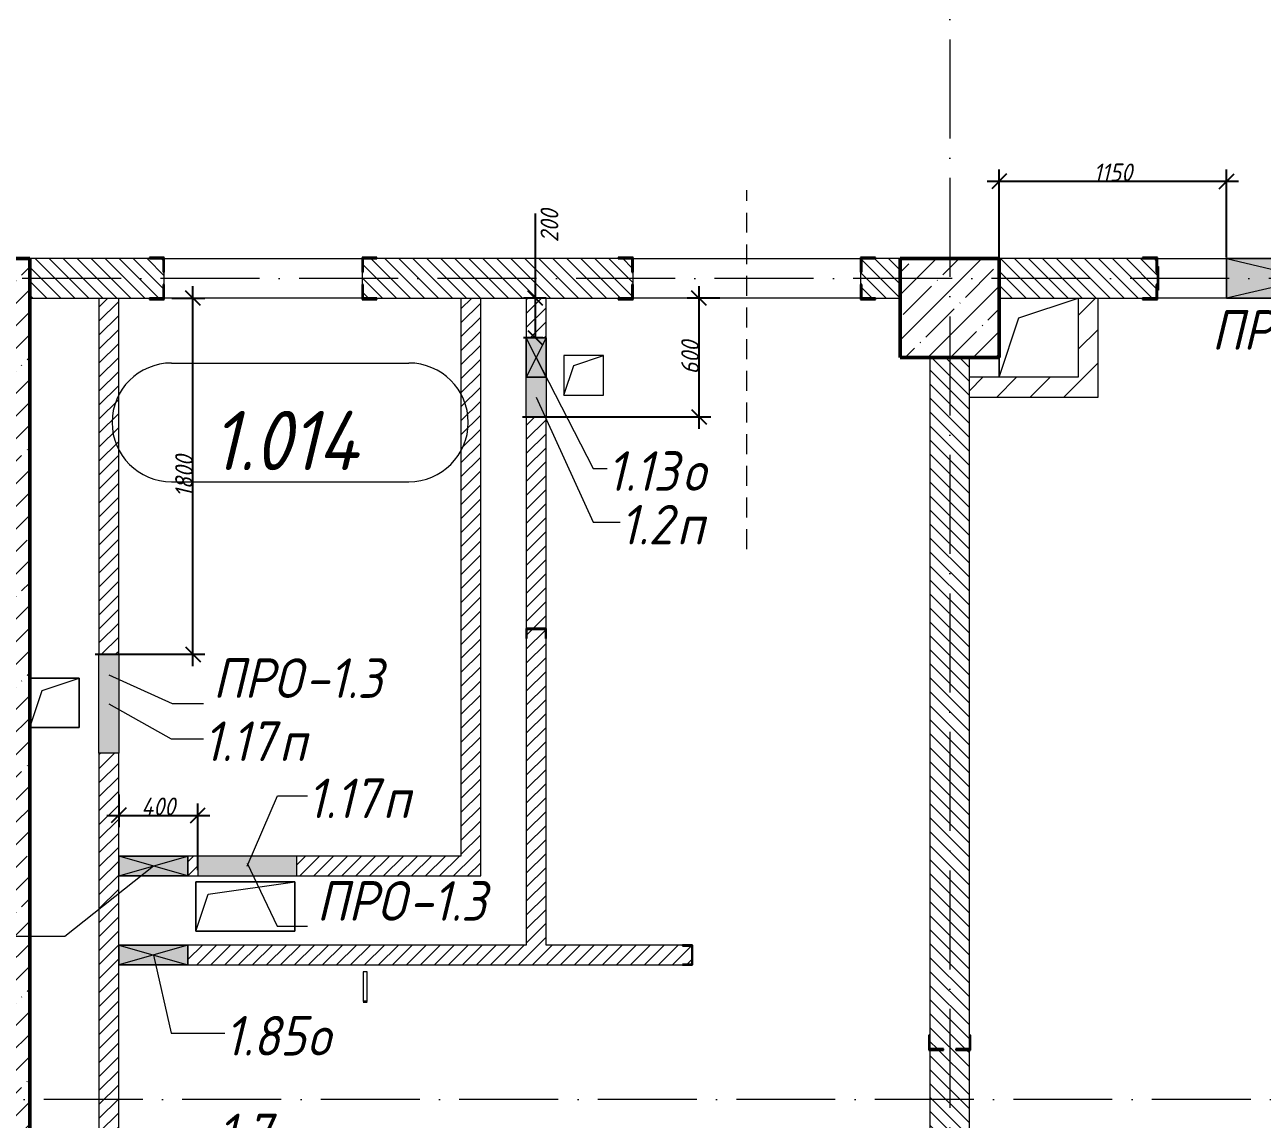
# Model space of a CAD drawing. Header units: millimetres. Extents: x -401725 to 250493, y 305116 to 802890.
# Drawn here: x -163240 to -156985, y 517847 to 523379 of the extents above; entities that cross this region are included whole.
import ezdxf

# ---------------------------------------------------------------- set-up
doc = ezdxf.new("R2010")
doc.units = ezdxf.units.MM
doc.linetypes.add('200_ШТРИХ_ш1п0_6_', pattern=[160, 100, -60])
doc.linetypes.add('50_200_ШТРИХ_1Т_ш5_п1_п1_', pattern=[700, 500, -100, 0, -100])
for name, color, linetype, lineweight in [('A-____-____-DIMS', 7, 'Continuous', 9), ('A-DETL-GENF-OTLN', 7, 'Continuous', 9), ('A-DOOR-OPNG-MCUT', 7, 'Continuous', 35), ('A-FLOR-____-OTLN', 7, 'Continuous', 9), ('A-GENM-____-IDEN', 7, 'Continuous', 9), ('A-GENM-____-MCUT', 7, 'Continuous', 25), ('A-GENM-____-OTLN', 7, 'Continuous', 9), ('A-GENM-____-OTLN-1', 7, 'Continuous', 25), ('A-GLAZ-____-IDEN', 7, 'Continuous', 9), ('A-GLAZ-____-OTLN', 7, 'Continuous', 9), ('A-WALL-____-MCUT', 7, 'Continuous', 13), ('A-WALL-____-MCUT-2', 7, 'Continuous', 50), ('A-WALL-____-PATT-1', 7, 'Continuous', 9), ('A-WALL-FNSH-MCUT-1', 7, 'Continuous', 9), ('I-WALL-____-OTLN', 7, 'Continuous', 9), ('S-COLS-____-MCUT', 7, 'Continuous', 50), ('S-COLS-____-OTLN', 7, 'Continuous', 9), ('S-GRID-____-OTLN-1', 7, '50_200_ШТРИХ_1Т_ш5_п1_п1_', 9)]:
    doc.layers.add(name, color=color, linetype=linetype, lineweight=lineweight)
for name, color, linetype, lineweight, true_color in [('A-AREA-IDEN-1', 7, 'Continuous', 9, 0x000000), ('A-DETL-GENF-OTLN-3', 9, 'Continuous', 9, 0x808080), ('A-DETL-GENF-OTLN-4', 9, '200_ШТРИХ_ш1п0_6_', 9, 0x808080), ('A-DOOR-____-OTLN-1', 7, 'Continuous', 9, 0xffffff)]:
    doc.layers.add(name, color=color, linetype=linetype, lineweight=lineweight, true_color=true_color)
doc.styles.add('ISOCPEUR_I', font='isocpeui.ttf', dxfattribs={"width": 0.9, "height": 2.5})
doc.styles.add('ISOCPEUR_I_11', font='isocpeui.ttf', dxfattribs={"width": 0.9, "height": 200})
doc.styles.add('ISOCPEUR_I_7', font='isocpeui.ttf', dxfattribs={"width": 0.9, "height": 90})
doc.dimstyles.new('ISO-1_8_0_9К_СРЕДНИЙ_Кладочные_1', dxfattribs={"dimscale": 304.8, "dimtxt": 89.638306, "dimasz": 0.246063, "dimexe": 0.19685, "dimexo": 0, "dimgap": 0, "dimtad": 1, "dimdec": 3, "dimrnd": 0.001, "dimdsep": 46, "dimtxsty": 'ISOCPEUR_I_7', "dimblk1": 'OBLIQUE', "dimblk2": 'OBLIQUE', "dimsah": 1, "dimcen": 0.09, "dimdle": 0.19685, "dimazin": 0, "dimtfac": 1, "dimtdec": 4, "dimtix": 1, "dimtmove": 0, "dimatfit": 3, "dimfxl": 1, "dimtvp": 1, "dimtolj": 1, "dimtzin": 0, "dimarcsym": 2})
doc.dimstyles.new('ISO-1_8_0_9К_СРЕДНИЙ_Кладочные_2', dxfattribs={"dimscale": 304.8, "dimtxt": 89.638306, "dimasz": 0.246063, "dimexe": 0.19685, "dimexo": 0, "dimgap": 0, "dimtad": 1, "dimdec": 3, "dimrnd": 0.001, "dimdsep": 46, "dimtxsty": 'ISOCPEUR_I_7', "dimblk1": 'OBLIQUE', "dimblk2": 'OBLIQUE', "dimsah": 1, "dimcen": 0.09, "dimdle": 0.19685, "dimazin": 0, "dimtfac": 1, "dimtdec": 4, "dimtix": 1, "dimtmove": 1, "dimatfit": 3, "dimfxl": 1, "dimtvp": 1, "dimtolj": 1, "dimtzin": 0, "dimarcsym": 2})
pattern_1 = [(135, (-176515.067, 459015.94), (-35.35534, -35.35534), [])]
pattern_2 = [(45, (-176515.067, 459015.94), (-35.35534, 35.35534), [])]
pattern_3 = [(45, (-176515.07, 459015.94), (-84.85281, 84.85281), [])]

# ---------------------------------------------------------------- blocks, each defined once
blk = doc.blocks.new('BSC_Колонна _Прямоугольная - 500х500-V35-АР1_План отверстий 1 этажа в осях 1-64_Ю-ЯЯ')
at = {"layer": 'S-COLS-____-OTLN'}
h = blk.add_hatch(dxfattribs=at)
h.set_pattern_fill('FP_41', color=256, style=0, pattern_type=2)
h.set_pattern_definition([(45, (-17950, -62931.04), (-114.04925, 114.04925), []), (45, (-17835.95, -62931.04), (-114.04925, 114.04925), [201.613, -40.323, 3.353, -36.97])])
h.paths.add_polyline_path([(-250, -250), (250, -250), (250, 250), (-250, 250)], flags=0)
at = {"layer": 'S-COLS-____-MCUT'}
for p, q in [((250, 250), (-250, 250)), ((-250, 250), (-250, -250)), ((250, -250), (250, 250)), ((-250, -250), (250, -250))]:
    blk.add_line(p, q, dxfattribs=at)
blk = doc.blocks.new('DOR_ДУ_распашная__1Ст_Прямоугольная_ШЕР - Вн_650х2100h_Кабинки С_у-18405741-АР1_План отверстий 1 этажа в осях 1-64_Ю-ЯЯ')
at = {"layer": 'A-DOOR-OPNG-MCUT'}
for p, q in [((-325, -10), (-325, 10)), ((325, 10), (325, -10))]:
    blk.add_line(p, q, dxfattribs=at)
blk = doc.blocks.new('Фахверк_СКБ_Уголок - 200_4010_1-27904659-АР1_План отверстий 1 этажа в осях 1-64_Ю-ЯЯ')
at = {"layer": 'A-GENM-____-MCUT'}
for p, q in [((125, 156), (50, 156)), ((50, 156), (50, 150)), ((50, 150), (119, 150)), ((119, 150), (119, 81)), ((125, 81), (125, 156)), ((119, 81), (125, 81)), ((125, 19), (119, 19)), ((119, 19), (119, -50)), ((125, -56), (125, 19)), ((119, -50), (50, -50)), ((50, -50), (50, -56)), ((50, -56), (125, -56))]:
    blk.add_line(p, q, dxfattribs=at)
blk = doc.blocks.new('АР_Перемычка - АР_Перемычка-28051820-АР1_План отверстий 1 этажа в осях 1-64_Ю-ЯЯ')
at = {"layer": 'A-GENM-____-OTLN'}
blk.add_line((-350, -100), (-342, -100), dxfattribs=at)
blk = doc.blocks.new('Фахверк_СКБ_Уголок - 200_3600-27915153-АР1_План отверстий 1 этажа в осях 1-64_Ю-ЯЯ')
at = {"layer": 'A-GENM-____-MCUT'}
for p, q in [((125, 156), (50, 156)), ((50, 156), (50, 150)), ((50, 150), (119, 150)), ((119, 150), (119, 81)), ((125, 81), (125, 156)), ((119, 81), (125, 81)), ((125, 19), (119, 19)), ((119, 19), (119, -50)), ((125, -56), (125, 19)), ((119, -50), (50, -50)), ((50, -50), (50, -56)), ((50, -56), (125, -56))]:
    blk.add_line(p, q, dxfattribs=at)
blk = doc.blocks.new('154_Фахверк_СКБ_Швеллер - Тип_100_4010-27789772-АР1_План отверстий 1 этажа в осях 1-64_Ю-ЯЯ')
at = {"layer": 'A-GENM-____-MCUT'}
for p, q in [((175, 50), (125, 50)), ((125, 50), (125, -50)), ((128, 47), (175, 47)), ((128, -47), (128, 47)), ((175, 47), (175, 50)), ((125, -50), (175, -50)), ((175, -47), (128, -47)), ((175, -50), (175, -47))]:
    blk.add_line(p, q, dxfattribs=at)
blk = doc.blocks.new('154_Стойка_СКБ_Уголок - СМ-2230_200-28216496-АР1_План отверстий 1 этажа в осях 1-64_Ю-ЯЯ')
at = {"layer": 'A-GENM-____-MCUT'}
for p, q in [((125, 156), (125, 81)), ((200, 156), (125, 156)), ((131, 81), (131, 150)), ((131, 150), (200, 150)), ((200, 150), (200, 156)), ((125, 81), (131, 81)), ((131, 19), (125, 19)), ((125, 19), (125, -56)), ((131, -50), (131, 19)), ((125, -56), (200, -56)), ((200, -50), (131, -50)), ((200, -56), (200, -50))]:
    blk.add_line(p, q, dxfattribs=at)
blk = doc.blocks.new('154_Стойка_СКБ_Уголок - СМ-2530_200-28213945-АР1_План отверстий 1 этажа в осях 1-64_Ю-ЯЯ')
at = {"layer": 'A-GENM-____-MCUT'}
for p, q in [((125, 156), (125, 81)), ((200, 156), (125, 156)), ((131, 81), (131, 150)), ((131, 150), (200, 150)), ((200, 150), (200, 156)), ((125, 81), (131, 81)), ((131, 19), (125, 19)), ((125, 19), (125, -56)), ((131, -50), (131, 19)), ((125, -56), (200, -56)), ((200, -50), (131, -50)), ((200, -56), (200, -50))]:
    blk.add_line(p, q, dxfattribs=at)
blk = doc.blocks.new('Стойка_Влож_Полоса боковая - Полоса-28213942-АР1_План отверстий 1 этажа в осях 1-64_Ю-ЯЯ')
at = {"layer": 'A-GENM-____-OTLN'}
for p, q in [((-5, 60), (0, 60)), ((-5, -60), (-5, 60)), ((0, 31), (0, -31)), ((0, -60), (-5, -60))]:
    blk.add_line(p, q, dxfattribs=at)
blk = doc.blocks.new('AR_Отверстие Ниша - Лючок-32402075-АР1_План отверстий 1 этажа в осях 1-64_Ю-ЯЯ')
at = {"layer": 'A-GLAZ-____-OTLN'}
blk.add_hatch(color=256, dxfattribs=at).paths.add_polyline_path([(250, 50), (-250, 50), (-250, -50), (250, -50)], flags=0)
for p, q in [((-250, 50), (250, 50)), ((-250, -50), (-250, 50)), ((250, 50), (250, -50)), ((250, -50), (-250, -50))]:
    blk.add_line(p, q, dxfattribs=at)
blk = doc.blocks.new('AR_Отверстие Ниша - Лючок-32401620-АР1_План отверстий 1 этажа в осях 1-64_Ю-ЯЯ')
at = {"layer": 'A-GLAZ-____-OTLN'}
blk.add_hatch(color=256, dxfattribs=at).paths.add_polyline_path([(250, -50), (250, 50), (-250, 50), (-250, -50), (27.8, -50)], flags=0)
for p, q in [((250, 50), (-250, 50)), ((-250, 50), (-250, -50)), ((250, -50), (250, 50)), ((-250, -50), (250, -50))]:
    blk.add_line(p, q, dxfattribs=at)
blk = doc.blocks.new('AR_Отверстие Ниша - Лючок-32402410-АР1_План отверстий 1 этажа в осях 1-64_Ю-ЯЯ')
at = {"layer": 'A-GLAZ-____-OTLN'}
blk.add_hatch(color=256, dxfattribs=at).paths.add_polyline_path([(100, 50), (-100, 50), (-100, -50), (100, -50), (100, 32.1)], flags=0)
for p, q in [((-100, 50), (100, 50)), ((100, 50), (100, -50)), ((100, -50), (-100, -50))]:
    blk.add_line(p, q, dxfattribs=at)
blk = doc.blocks.new('AR_Отверстие прямоугольное _в стене_ - AR_Отверстие прямоугольное _в стене__ВК-32402379-АР1_План отверстий 1 этажа в осях 1-64_Ю-ЯЯ')
at = {"layer": 'A-GLAZ-____-OTLN'}
blk.add_hatch(color=256, dxfattribs=at).paths.add_polyline_path([(100, 50), (-100, 50), (-100, -50), (100, -50), (100, 32.1)], flags=0)
at = {"layer": 'A-DETL-GENF-OTLN'}
for p, q in [((-100, -50), (-100, 50)), ((-100, 50), (100, 50)), ((100, 50), (-100, -50)), ((-100, 50), (100, -50)), ((100, 50), (-100, 50)), ((-100, 50), (-100, -50)), ((100, 50), (100, -50)), ((100, -50), (100, 50)), ((100, -50), (-100, -50)), ((-100, -50), (100, -50))]:
    blk.add_line(p, q, dxfattribs=at)
blk = doc.blocks.new('AR_Отверстие прямоугольное _в плите_ - AR_Отверстие прямоугольное _в плите_-30458064-АР1_План отверстий 1 этажа в осях 1-64_Ю-ЯЯ')
at = {"layer": 'A-GENM-____-OTLN'}
for p, q in [((125, 125), (-125, 125)), ((-62.5, 62.5), (125, 125)), ((125, -125), (125, 125)), ((-125, -125), (-62.5, 62.5)), ((-125, -125), (125, -125))]:
    blk.add_line(p, q, dxfattribs=at)
blk = doc.blocks.new('AR_Отверстие прямоугольное _в плите_ - AR_Отверстие прямоугольное _в плите_-30459257-АР1_План отверстий 1 этажа в осях 1-64_Ю-ЯЯ')
at = {"layer": 'A-GENM-____-OTLN'}
for p, q in [((250, 125), (-250, 125)), ((-250, 125), (-250, -125)), ((-187.5, 62.5), (250, 125)), ((250, -125), (250, 125)), ((-250, -125), (-187.5, 62.5)), ((-250, -125), (250, -125))]:
    blk.add_line(p, q, dxfattribs=at)
blk = doc.blocks.new('AR_Отверстие прямоугольное _в плите_ - AR_Отверстие прямоугольное _в плите_-30459597-АР1_План отверстий 1 этажа в осях 1-64_Ю-ЯЯ')
at = {"layer": 'A-GENM-____-OTLN'}
for p, q in [((100, 100), (-100, 100)), ((-100, 100), (-100, -100)), ((-50, 50), (100, 100)), ((100, -100), (100, 100)), ((-100, -100), (-50, 50)), ((-100, -100), (100, -100))]:
    blk.add_line(p, q, dxfattribs=at)
blk = doc.blocks.new('AR_Отверстие прямоугольное _в плите_ - AR_Отверстие прямоугольное _в плите_-30459211-АР1_План отверстий 1 этажа в осях 1-64_Ю-ЯЯ')
at = {"layer": 'A-GENM-____-OTLN'}
for p, q in [((-100, 100), (200, 200)), ((-200, -200), (-100, 100)), ((-200, -100), (-200, -200))]:
    blk.add_line(p, q, dxfattribs=at)
blk = doc.blocks.new('AR_Отверстие прямоугольное _в стене__БезПР - AR_Отверстие прямоугольное _в стене__БезПР-36427791-АР1_План отверстий 1 этажа в осях 1-64_Ю-ЯЯ')
at = {"layer": 'A-GLAZ-____-OTLN'}
blk.add_hatch(color=256, dxfattribs=at).paths.add_polyline_path([(175, -50), (175, 50), (-175, 50), (-175, -50)], flags=0)
at = {"layer": 'A-DETL-GENF-OTLN'}
for p, q in [((-175, -50), (-175, 50)), ((-175, 50), (175, 50)), ((175, 50), (-175, -50)), ((-175, 50), (175, -50)), ((175, 50), (-175, 50)), ((-175, 50), (-175, -50)), ((175, 50), (175, -50)), ((175, -50), (175, 50)), ((175, -50), (-175, -50)), ((-175, -50), (175, -50))]:
    blk.add_line(p, q, dxfattribs=at)
at = {"layer": 'A-GLAZ-____-OTLN'}
blk.add_line((175, 50), (-175, 50), dxfattribs=at)
blk = doc.blocks.new('AR_Отверстие прямоугольное _в стене_ - AR_Отверстие прямоугольное _в стене__ОВ-36666481-АР1_План отверстий 1 этажа в осях 1-64_Ю-ЯЯ')
at = {"layer": 'A-GLAZ-____-OTLN'}
blk.add_hatch(color=256, dxfattribs=at).paths.add_polyline_path([(425, -100), (425, 100), (-425, 100), (-425, -100)], flags=0)
at = {"layer": 'A-DETL-GENF-OTLN'}
for p, q in [((-425, -100), (-425, 100)), ((-425, 100), (425, 100)), ((425, 100), (-425, -100)), ((-425, 100), (425, -100)), ((425, 100), (-425, 100)), ((-425, 100), (-425, -100)), ((425, 100), (425, -100)), ((425, -100), (425, 100)), ((425, -100), (-425, -100)), ((-425, -100), (425, -100))]:
    blk.add_line(p, q, dxfattribs=at)
blk = doc.blocks.new('DET_L_Имитация разреза_ISO2-5 - Вправо-29858937-АР1_План отверстий 1 этажа в осях 1-64_Ю-ЯЯ')
at = {"layer": 'A-DETL-GENF-OTLN-4'}
blk.add_line((143.1, 0), (1956.9, 0), dxfattribs=at)
blk = doc.blocks.new('_Oblique')
at = {"color": 0, "linetype": 'ByBlock', "lineweight": -2}
blk.add_line((-0.5, -0.5), (0.5, 0.5), dxfattribs=at)
blk = doc.blocks.new('*D13603')
at = {"layer": 'A-____-____-DIMS', "color": 0, "lineweight": -2, "transparency": 16777216}
for p, q in [((-162765.1, 519489.1), (-162765.1, 519323.1)), ((-162365.1, 519106.2), (-162365.1, 519443.1)), ((-162825.1, 519383.1), (-162305.1, 519383.1))]:
    blk.add_line(p, q, dxfattribs=at)
at = {"layer": 'Defpoints', "color": 0, "transparency": 16777216}
for p in [(-162765.1, 519489.1), (-162365.1, 519383.1), (-162365.1, 519106.2)]:
    blk.add_point(p, dxfattribs=at)
at = {"layer": 'A-____-____-DIMS', "color": 0, "lineweight": -2, "transparency": 16777216, "xscale": 75, "yscale": 75, "zscale": 75, "rotation": 180}
blk.add_blockref('_Oblique', (-162765.1, 519383.1), dxfattribs=at)
at = {"layer": 'A-____-____-DIMS', "color": 0, "lineweight": -2, "transparency": 16777216, "xscale": 75, "yscale": 75, "zscale": 75}
blk.add_blockref('_Oblique', (-162365.1, 519383.1), dxfattribs=at)
at = {"layer": 'A-____-____-DIMS', "color": 0, "transparency": 16777216, "insert": (-162565.1, 519428.1), "char_height": 90, "width": 426.127, "attachment_point": 5, "style": 'ISOCPEUR_I_7'}
blk.add_mtext('\\A1;400', dxfattribs=at)
blk = doc.blocks.new('*D13604')
at = {"layer": 'A-____-____-DIMS', "color": 0, "lineweight": -2, "transparency": 16777216}
for p, q in [((-162389.8, 520137), (-162389.8, 522057)), ((-162495.9, 521997), (-162329.8, 521997)), ((-162884.1, 520197), (-162329.8, 520197))]:
    blk.add_line(p, q, dxfattribs=at)
at = {"layer": 'Defpoints', "color": 0, "transparency": 16777216}
for p in [(-162495.9, 521997), (-162389.8, 521997), (-162884.1, 520197)]:
    blk.add_point(p, dxfattribs=at)
at = {"layer": 'A-____-____-DIMS', "color": 0, "lineweight": -2, "transparency": 16777216, "xscale": 75, "yscale": 75, "zscale": 75}
for p, rotation in [((-162389.8, 521997), 90), ((-162389.8, 520197), 270)]:
    blk.add_blockref('_Oblique', p, dxfattribs=dict(at, rotation=rotation))
at = {"layer": 'A-____-____-DIMS', "color": 0, "transparency": 16777216, "insert": (-162434.8, 521097), "char_height": 90, "width": 504.733, "attachment_point": 5, "rotation": 90, "style": 'ISOCPEUR_I_7'}
blk.add_mtext('\\A1;1800', dxfattribs=at)
blk = doc.blocks.new('*D13605')
at = {"layer": 'A-____-____-DIMS', "color": 0, "lineweight": -2, "transparency": 16777216}
for p, q in [((-159832.1, 522057), (-159832.1, 521337)), ((-159726, 521997), (-159892.1, 521997)), ((-160724.6, 521397), (-159772.1, 521397))]:
    blk.add_line(p, q, dxfattribs=at)
at = {"layer": 'Defpoints', "color": 0, "transparency": 16777216}
for p in [(-159726, 521997), (-160724.6, 521397), (-159832.1, 521397)]:
    blk.add_point(p, dxfattribs=at)
at = {"layer": 'A-____-____-DIMS', "color": 0, "lineweight": -2, "transparency": 16777216, "xscale": 75, "yscale": 75, "zscale": 75}
for p, rotation in [((-159832.1, 521997), 90), ((-159832.1, 521397), 270)]:
    blk.add_blockref('_Oblique', p, dxfattribs=dict(at, rotation=rotation))
at = {"layer": 'A-____-____-DIMS', "color": 0, "transparency": 16777216, "insert": (-159877.1, 521697), "char_height": 90, "width": 409.578, "attachment_point": 5, "rotation": 90, "style": 'ISOCPEUR_I_7'}
blk.add_mtext('\\A1;600', dxfattribs=at)
blk = doc.blocks.new('*D13617')
at = {"layer": 'A-____-____-DIMS', "color": 0, "lineweight": -2, "transparency": 16777216}
for p, q in [((-160659.1, 521997), (-160659.1, 522424.5)), ((-160659.1, 521797), (-160659.1, 522057)), ((-160605.1, 521997), (-160719.1, 521997)), ((-160622, 521797), (-160719.1, 521797))]:
    blk.add_line(p, q, dxfattribs=at)
at = {"layer": 'Defpoints', "color": 0, "transparency": 16777216}
for p in [(-160605.1, 521997), (-160659.1, 521797), (-160622, 521797)]:
    blk.add_point(p, dxfattribs=at)
at = {"layer": 'A-____-____-DIMS', "color": 0, "lineweight": -2, "transparency": 16777216, "xscale": 75, "yscale": 75, "zscale": 75}
for p, rotation in [((-160659.1, 521997), 90), ((-160659.1, 521797), 270)]:
    blk.add_blockref('_Oblique', p, dxfattribs=dict(at, rotation=rotation))
at = {"layer": 'A-____-____-DIMS', "color": 0, "transparency": 16777216, "insert": (-160633, 522279.7), "char_height": 90, "width": 409.578, "attachment_point": 1, "rotation": 90, "line_spacing_factor": 1.149209, "style": 'ISOCPEUR_I_7'}
blk.add_mtext('\\A1;200', dxfattribs=at)
blk = doc.blocks.new('*D13645')
at = {"layer": 'A-____-____-DIMS', "color": 0, "lineweight": -2, "transparency": 16777216}
for p, q in [((-158315.1, 522197), (-158315.1, 522647.8)), ((-157165.1, 522203), (-157165.1, 522647.8)), ((-158375.1, 522587.8), (-157105.1, 522587.8))]:
    blk.add_line(p, q, dxfattribs=at)
at = {"layer": 'Defpoints', "color": 0, "transparency": 16777216}
for p in [(-157165.1, 522587.8), (-158315.1, 522197), (-157165.1, 522203)]:
    blk.add_point(p, dxfattribs=at)
at = {"layer": 'A-____-____-DIMS', "color": 0, "lineweight": -2, "transparency": 16777216, "xscale": 75, "yscale": 75, "zscale": 75, "rotation": 180}
blk.add_blockref('_Oblique', (-158315.1, 522587.8), dxfattribs=at)
at = {"layer": 'A-____-____-DIMS', "color": 0, "lineweight": -2, "transparency": 16777216, "xscale": 75, "yscale": 75, "zscale": 75}
blk.add_blockref('_Oblique', (-157165.1, 522587.8), dxfattribs=at)
at = {"layer": 'A-____-____-DIMS', "color": 0, "transparency": 16777216, "insert": (-157740.1, 522632.8), "char_height": 90, "width": 463.361, "attachment_point": 5, "style": 'ISOCPEUR_I_7'}
blk.add_mtext('\\A1;1150', dxfattribs=at)
blk = doc.blocks.new('AAR_СКБ_Марка_помещения_1_5 ммп - Номер _ Площадь-27962135-АИ_План этажа_Стены_1')
at = {"layer": 'A-AREA-IDEN-1'}
for p, q in [((-2.987, 3), (3.013, 3)), ((-2.987, 0), (3.013, 0))]:
    blk.add_line(p, q, dxfattribs=at)
for centre, start, end in [((-2.987, 1.5), 90, 270), ((3.013, 1.5), 270, 90)]:
    blk.add_arc(centre, 1.5, start, end, dxfattribs=at)

msp = doc.modelspace()

# ---------------------------------------------------------------- hatches: boundary and pattern name
at = {"layer": 'A-WALL-____-PATT-1'}
h = msp.add_hatch(dxfattribs=at)
h.set_pattern_fill('FP_13', color=256, style=0, pattern_type=2)
h.set_pattern_definition([(45, (-176515.07, 459015.94), (-114.04925, 114.04925), []), (45, (-176401.02, 459015.94), (-114.04925, 114.04925), [201.612, -40.322, 3.353, -36.97])])
h.paths.add_polyline_path([(-163465.0675, 514696.983), (-163215.0675, 514696.983), (-163215.0675, 522196.983), (-163465.0675, 522196.983), (-163465.0675, 516239.7989)], flags=0)
h = msp.add_hatch(dxfattribs=at)
h.set_pattern_fill('FP_6', color=256, style=0, pattern_type=2)
h.set_pattern_definition(pattern_1)
h.paths.add_polyline_path([(-160622.9702, 521996.983), (-160171.0675, 521996.983), (-160171.0675, 522065.983), (-160165.0675, 522065.983), (-160165.0675, 522127.983), (-160171.0675, 522127.983), (-160171.0675, 522196.983), (-161529.0675, 522196.983), (-161529.0675, 522127.983), (-161535.0675, 522127.983), (-161535.0675, 522065.983), (-161529.0675, 522065.983), (-161529.0675, 521996.983), (-161460.0675, 521996.983)], flags=0)
h.paths.add_polyline_path([(-158940.0675, 521996.983), (-158815.0675, 521996.983), (-158815.0675, 522196.983), (-159009.0675, 522196.983), (-159009.0675, 522127.983), (-159015.0675, 522127.983), (-159015.0675, 522065.983), (-159009.0675, 522065.983), (-159009.0675, 521996.983)], flags=0)
h.paths.add_polyline_path([(-162541.0675, 521996.983), (-162541.0675, 522065.983), (-162535.0675, 522065.983), (-162535.0675, 522127.983), (-162541.0675, 522127.983), (-162541.0675, 522196.983), (-163215.0675, 522196.983), (-163215.0675, 521996.983), (-162610.0675, 521996.983)], flags=0)
h = msp.add_hatch(dxfattribs=at)
h.set_pattern_fill('FP_6', color=256, style=0, pattern_type=2)
h.set_pattern_definition(pattern_1)
h.paths.add_polyline_path([(-157590.0675, 521996.983), (-157521.0675, 521996.983), (-157521.0675, 522065.983), (-157515.0675, 522065.983), (-157515.0675, 522127.983), (-157521.0675, 522127.983), (-157521.0675, 522196.983), (-158315.0675, 522196.983), (-158315.0675, 521996.983)], flags=0)
h = msp.add_hatch(dxfattribs=at)
h.set_pattern_fill('FP_5', color=256, style=0, pattern_type=2)
h.set_pattern_definition(pattern_2)
h.paths.add_polyline_path([(-162765.0675, 514446.983), (-162765.0675, 515056.983), (-162865.0675, 515056.983), (-162865.0675, 514446.983)], flags=0)
h.paths.add_polyline_path([(-162765.0675, 515456.983), (-162765.0675, 516396.983), (-162768.0675, 516396.983), (-162768.0675, 516443.983), (-162862.0675, 516443.983), (-162862.0675, 516396.983), (-162865.0675, 516396.983), (-162865.0675, 515456.983), (-162840.9048, 515456.983)], flags=0)
h.paths.add_polyline_path([(-162865.0675, 516446.983), (-162765.0675, 516446.983), (-162765.0675, 517016.983), (-162865.0675, 517016.983)], flags=0)
h.paths.add_polyline_path([(-162796.4072, 517316.983), (-162765.0675, 517316.983), (-162765.0675, 519696.983), (-162865.0675, 519696.983), (-162865.0675, 517316.983)], flags=0)
h.paths.add_polyline_path([(-162810.0216, 520196.983), (-162765.0675, 520196.983), (-162765.0675, 521996.983), (-162865.0675, 521996.983), (-162865.0675, 520196.983), (-162811.655, 520196.983)], flags=0)
h = msp.add_hatch(dxfattribs=at)
h.set_pattern_fill('FP_5', color=256, style=0, pattern_type=2)
h.set_pattern_definition(pattern_2)
h.paths.add_polyline_path([(-160935.0675, 519176.983), (-160935.0675, 521996.983), (-161035.0675, 521996.983), (-161035.0675, 519176.983)], flags=0)
h = msp.add_hatch(dxfattribs=at)
h.set_pattern_fill('FP_5', color=256, style=0, pattern_type=2)
h.set_pattern_definition(pattern_2)
h.paths.add_polyline_path([(-160605.0675, 518726.983), (-160605.0675, 520276.983), (-160608.0675, 520276.983), (-160608.0675, 520323.983), (-160702.0675, 520323.983), (-160702.0675, 520276.983), (-160705.0675, 520276.983), (-160705.0675, 518726.983), (-160622.9702, 518726.983)], flags=0)
h.paths.add_polyline_path([(-160622.9702, 520326.983), (-160605.0675, 520326.983), (-160605.0675, 521396.983), (-160705.0675, 521396.983), (-160705.0675, 520326.983), (-160702.0675, 520326.983)], flags=0)
h.paths.add_polyline_path([(-160605.0675, 521796.983), (-160605.0675, 521996.983), (-160705.0675, 521996.983), (-160705.0675, 521796.983), (-160622.9702, 521796.983)], flags=0)
h = msp.add_hatch(dxfattribs=at)
h.set_pattern_fill('FP_4', color=256, style=0, pattern_type=2)
h.set_pattern_definition(pattern_3)
h.paths.add_polyline_path([(-157815.0675, 521496.983), (-157815.0675, 521996.983), (-157915.0675, 521996.983), (-157915.0675, 521496.983)], flags=0)
h = msp.add_hatch(dxfattribs=at)
h.set_pattern_fill('FP_6', color=256, style=0, pattern_type=2)
h.set_pattern_definition(pattern_1)
h.paths.add_polyline_path([(-158665.0675, 514696.983), (-158465.0675, 514696.983), (-158465.0675, 518196.983), (-158534.0675, 518196.983), (-158534.0675, 518202.983), (-158465.0675, 518202.983), (-158465.0675, 521696.983), (-158665.0675, 521696.983), (-158665.0675, 518202.983), (-158596.0675, 518202.983), (-158596.0675, 518196.983), (-158665.0675, 518196.983), (-158665.0675, 516239.7989)], flags=0)
h = msp.add_hatch(dxfattribs=at)
h.set_pattern_fill('FP_4', color=256, style=0, pattern_type=2)
h.set_pattern_definition(pattern_3)
h.paths.add_polyline_path([(-157915.0675, 521496.983), (-157915.0675, 521596.983), (-158465.0675, 521596.983), (-158465.0675, 521496.983)], flags=0)
h = msp.add_hatch(dxfattribs=at)
h.set_pattern_fill('FP_5', color=256, style=0, pattern_type=2)
h.set_pattern_definition(pattern_2)
h.paths.add_polyline_path([(-162390.4709, 519076.983), (-162365.0675, 519076.983), (-162365.0675, 519176.983), (-162415.0675, 519176.983), (-162415.0675, 519076.983)], flags=0)
h.paths.add_polyline_path([(-161865.0675, 519076.983), (-160935.0675, 519076.983), (-160935.0675, 519176.983), (-161865.0675, 519176.983), (-161865.0675, 519129.0061)], flags=0)
h = msp.add_hatch(dxfattribs=at)
h.set_pattern_fill('FP_5', color=256, style=0, pattern_type=2)
h.set_pattern_definition(pattern_2)
h.paths.add_polyline_path([(-162390.4709, 518626.983), (-159915.0675, 518626.983), (-159915.0675, 518629.983), (-159868.0675, 518629.983), (-159868.0675, 518723.983), (-159915.0675, 518723.983), (-159915.0675, 518726.983), (-162415.0675, 518726.983), (-162415.0675, 518626.983)], flags=0)

# ---------------------------------------------------------------- linework, layer by layer
at = {"layer": 'A-FLOR-____-OTLN'}
for p, q in [((-158315.0675, 521596.983), (-158315.0675, 521696.983)), ((-163215.0675, 520076.983), (-162965.0675, 520076.983)), ((-162965.0675, 520076.983), (-162965.0675, 519826.983)), ((-162965.0675, 519826.983), (-163215.0675, 519826.983)), ((-162375.0675, 519046.983), (-161875.0675, 519046.983)), ((-162375.0675, 518796.983), (-162375.0675, 519046.983)), ((-161875.0675, 519046.983), (-161875.0675, 518796.983)), ((-161875.0675, 518796.983), (-162375.0675, 518796.983))]:
    msp.add_line(p, q, dxfattribs=at)
at = {"layer": 'A-GENM-____-IDEN'}
for p, q in [((-162815.0675, 520093.0941), (-162495.1865, 519949.2073)), ((-162495.1865, 519949.2073), (-162335.9463, 519949.2073)), ((-162115.0675, 519141.5638), (-161964.5347, 518823.255)), ((-161964.5347, 518823.255), (-161811.5877, 518823.255))]:
    msp.add_line(p, q, dxfattribs=at)
at = {"layer": 'A-GLAZ-____-IDEN'}
for p, q in [((-160655.0675, 521696.983), (-160367.7909, 521135.6762)), ((-160655.0675, 521496.983), (-160367.7909, 520864.82)), ((-160367.7909, 521135.6762), (-160296.7455, 521135.6762)), ((-160367.7909, 520864.82), (-160231.0455, 520864.82)), ((-162815.0675, 519946.983), (-162499.9206, 519770.0594)), ((-162499.9206, 519770.0594), (-162335.9463, 519770.0594)), ((-162115.0675, 519126.983), (-161963.3276, 519481.755)), ((-161963.3276, 519481.755), (-161811.5877, 519481.755)), ((-162590.0675, 519126.983), (-163037.4395, 518770.8426)), ((-163037.4395, 518770.8426), (-163759.9747, 518770.8426)), ((-162590.0675, 518676.983), (-162499.9206, 518281.3952)), ((-162499.9206, 518281.3952), (-162228.8463, 518281.3952))]:
    msp.add_line(p, q, dxfattribs=at)
at = {"layer": 'A-WALL-____-MCUT'}
for p, q in [((-162610.0675, 522196.983), (-163215.0675, 522196.983)), ((-160240.0675, 522196.983), (-161460.0675, 522196.983)), ((-158815.0675, 522196.983), (-158940.0675, 522196.983)), ((-157590.0675, 522196.983), (-158315.0675, 522196.983)), ((-162535.0675, 522065.983), (-162535.0675, 522127.983)), ((-161535.0675, 522127.983), (-161535.0675, 522065.983)), ((-160165.0675, 522065.983), (-160165.0675, 522127.983)), ((-159015.0675, 522127.983), (-159015.0675, 522065.983)), ((-163215.0675, 521996.983), (-162610.0675, 521996.983)), ((-161460.0675, 521996.983), (-160240.0675, 521996.983)), ((-158940.0675, 521996.983), (-158815.0675, 521996.983)), ((-158315.0675, 521996.983), (-157590.0675, 521996.983)), ((-158665.0675, 521696.983), (-158665.0675, 518271.983)), ((-158465.0675, 518271.983), (-158465.0675, 521696.983)), ((-158665.0675, 518196.983), (-158665.0675, 514696.983)), ((-158465.0675, 514696.983), (-158465.0675, 518196.983))]:
    msp.add_line(p, q, dxfattribs=at)
at = {"layer": 'A-WALL-____-MCUT-2'}
for p, q in [((-163215.0675, 522196.983), (-163665.0675, 522196.983)), ((-163215.0675, 514696.983), (-163215.0675, 522196.983))]:
    msp.add_line(p, q, dxfattribs=at)
at = {"layer": 'A-WALL-FNSH-MCUT-1'}
for p, q in [((-162865.0675, 521996.983), (-162865.0675, 520196.983)), ((-162765.0675, 520196.983), (-162765.0675, 521996.983)), ((-161035.0675, 521996.983), (-161035.0675, 519176.983)), ((-160935.0675, 519076.983), (-160935.0675, 521996.983)), ((-160705.0675, 521996.983), (-160705.0675, 521796.983)), ((-160605.0675, 521796.983), (-160605.0675, 521996.983)), ((-157915.0675, 521996.983), (-157915.0675, 521596.983)), ((-157815.0675, 521496.983), (-157815.0675, 521996.983)), ((-157915.0675, 521596.983), (-158465.0675, 521596.983)), ((-158465.0675, 521496.983), (-157815.0675, 521496.983)), ((-160705.0675, 521396.983), (-160705.0675, 520326.983)), ((-160605.0675, 520326.983), (-160605.0675, 521396.983)), ((-160705.0675, 520276.983), (-160705.0675, 518726.983)), ((-160605.0675, 518726.983), (-160605.0675, 520276.983)), ((-162865.0675, 519696.983), (-162865.0675, 517316.983)), ((-162765.0675, 519176.983), (-162765.0675, 519696.983)), ((-162365.0675, 519176.983), (-162415.0675, 519176.983)), ((-161035.0675, 519176.983), (-161865.0675, 519176.983)), ((-162765.0675, 518726.983), (-162765.0675, 519076.983)), ((-162415.0675, 519076.983), (-162365.0675, 519076.983)), ((-161865.0675, 519076.983), (-160935.0675, 519076.983)), ((-160705.0675, 518726.983), (-162415.0675, 518726.983)), ((-159915.0675, 518726.983), (-160605.0675, 518726.983)), ((-162765.0675, 517316.983), (-162765.0675, 518626.983)), ((-162415.0675, 518626.983), (-159915.0675, 518626.983)), ((-161510.0675, 518591.983), (-161530.0675, 518591.983)), ((-161530.0675, 518591.983), (-161530.0675, 518441.983)), ((-161510.0675, 518441.983), (-161510.0675, 518591.983))]:
    msp.add_line(p, q, dxfattribs=at)
at = {"layer": 'I-WALL-____-OTLN'}
for p, q in [((-162535.0675, 522196.983), (-161535.0675, 522196.983)), ((-160165.0675, 522196.983), (-159015.0675, 522196.983)), ((-157515.0675, 522196.983), (-157165.0675, 522196.983)), ((-161535.0675, 521996.983), (-162535.0675, 521996.983)), ((-159015.0675, 521996.983), (-160165.0675, 521996.983)), ((-157165.0675, 521996.983), (-157515.0675, 521996.983))]:
    msp.add_line(p, q, dxfattribs=at)
at = {"layer": 'S-GRID-____-OTLN-1'}
for p, q in [((-158565.0675, 549908.7924), (-158565.0675, 511907.5288)), ((-72440.6609, 522096.983), (-181183.8377, 522096.983)), ((-101035.027, 517946.983), (-181183.8377, 517946.983))]:
    msp.add_line(p, q, dxfattribs=at)

# ---------------------------------------------------------------- block references
at = {"layer": 'A-AREA-IDEN-1', "xscale": 199.9999999999999, "yscale": 199.9999999999999, "zscale": 199.9999999999999}
msp.add_blockref('AAR_СКБ_Марка_помещения_1_5 ммп - Номер _ Площадь-27962135-АИ_План этажа_Стены_1', (-161901.1814, 521069.3338), dxfattribs=at)
at = {"layer": 'A-DETL-GENF-OTLN-3', "rotation": 90.00000000000072}
msp.add_blockref('DET_L_Имитация разреза_ISO2-5 - Вправо-29858937-АР1_План отверстий 1 этажа в осях 1-64_Ю-ЯЯ', (-159590.0675, 520586.0931), dxfattribs=at)
at = {"layer": 'A-DOOR-____-OTLN-1', "rotation": 90.00000000000007}
msp.add_blockref('DOR_ДУ_распашная__1Ст_Прямоугольная_ШЕР - Вн_650х2100h_Кабинки С_у-18405741-АР1_План отверстий 1 этажа в осях 1-64_Ю-ЯЯ', (-161520.0675, 518116.983), dxfattribs=at)
at = {"layer": 'A-GENM-____-OTLN', "rotation": 180}
msp.add_blockref('Стойка_Влож_Полоса боковая - Полоса-28213942-АР1_План отверстий 1 этажа в осях 1-64_Ю-ЯЯ', (-157515.0675, 522096.983), dxfattribs=at)
at = {"layer": 'A-GENM-____-OTLN'}
for name, p in [('AR_Отверстие прямоугольное _в плите_ - AR_Отверстие прямоугольное _в плите_-30459211-АР1_План отверстий 1 этажа в осях 1-64_Ю-ЯЯ', (-158115.0675, 521796.983)), ('АР_Перемычка - АР_Перемычка-28051820-АР1_План отверстий 1 этажа в осях 1-64_Ю-ЯЯ', (-157515.0675, 522096.983)), ('AR_Отверстие прямоугольное _в плите_ - AR_Отверстие прямоугольное _в плите_-30459597-АР1_План отверстий 1 этажа в осях 1-64_Ю-ЯЯ', (-160415.0675, 521606.983)), ('AR_Отверстие прямоугольное _в плите_ - AR_Отверстие прямоугольное _в плите_-30458064-АР1_План отверстий 1 этажа в осях 1-64_Ю-ЯЯ', (-163090.0675, 519951.983)), ('AR_Отверстие прямоугольное _в плите_ - AR_Отверстие прямоугольное _в плите_-30459257-АР1_План отверстий 1 этажа в осях 1-64_Ю-ЯЯ', (-162125.0675, 518921.983))]:
    msp.add_blockref(name, p, dxfattribs=at)
at = {"layer": 'A-GENM-____-OTLN-1'}
for name, p, rotation in [('154_Стойка_СКБ_Уголок - СМ-2230_200-28216496-АР1_План отверстий 1 этажа в осях 1-64_Ю-ЯЯ', (-162410.0675, 522146.983), 180), ('154_Стойка_СКБ_Уголок - СМ-2230_200-28216496-АР1_План отверстий 1 этажа в осях 1-64_Ю-ЯЯ', (-160040.0675, 522146.983), 180), ('Фахверк_СКБ_Уголок - 200_4010_1-27904659-АР1_План отверстий 1 этажа в осях 1-64_Ю-ЯЯ', (-158890.0675, 522146.983), 180), ('154_Стойка_СКБ_Уголок - СМ-2530_200-28213945-АР1_План отверстий 1 этажа в осях 1-64_Ю-ЯЯ', (-157390.0675, 522146.983), 180), ('154_Фахверк_СКБ_Швеллер - Тип_100_4010-27789772-АР1_План отверстий 1 этажа в осях 1-64_Ю-ЯЯ', (-160655.0675, 520451.983), 270.0000000000001), ('154_Фахверк_СКБ_Швеллер - Тип_100_4010-27789772-АР1_План отверстий 1 этажа в осях 1-64_Ю-ЯЯ', (-159740.0675, 518676.983), 180), ('Фахверк_СКБ_Уголок - 200_3600-27915153-АР1_План отверстий 1 этажа в осях 1-64_Ю-ЯЯ', (-158615.0675, 518321.983), 269.9999999999999)]:
    msp.add_blockref(name, p, dxfattribs=dict(at, rotation=rotation))
msp.add_blockref('154_Стойка_СКБ_Уголок - СМ-2230_200-28216496-АР1_План отверстий 1 этажа в осях 1-64_Ю-ЯЯ', (-161660.0675, 522046.983), dxfattribs=at)
at = {"layer": 'A-GLAZ-____-OTLN'}
for name, p in [('AR_Отверстие прямоугольное _в стене_ - AR_Отверстие прямоугольное _в стене__ОВ-36666481-АР1_План отверстий 1 этажа в осях 1-64_Ю-ЯЯ', (-156740.0675, 522096.983)), ('AR_Отверстие прямоугольное _в стене__БезПР - AR_Отверстие прямоугольное _в стене__БезПР-36427791-АР1_План отверстий 1 этажа в осях 1-64_Ю-ЯЯ', (-162590.0675, 518676.983))]:
    msp.add_blockref(name, p, dxfattribs=at)
for name, p, rotation in [('AR_Отверстие прямоугольное _в стене_ - AR_Отверстие прямоугольное _в стене__ВК-32402379-АР1_План отверстий 1 этажа в осях 1-64_Ю-ЯЯ', (-160655.0675, 521696.983), 270.0000000000001), ('AR_Отверстие Ниша - Лючок-32402410-АР1_План отверстий 1 этажа в осях 1-64_Ю-ЯЯ', (-160655.0675, 521496.983), 270.0000000000001), ('AR_Отверстие Ниша - Лючок-32402075-АР1_План отверстий 1 этажа в осях 1-64_Ю-ЯЯ', (-162815.0675, 519946.983), 270.0000000000001), ('AR_Отверстие прямоугольное _в стене__БезПР - AR_Отверстие прямоугольное _в стене__БезПР-36427791-АР1_План отверстий 1 этажа в осях 1-64_Ю-ЯЯ', (-162590.0675, 519126.983), 180), ('AR_Отверстие Ниша - Лючок-32401620-АР1_План отверстий 1 этажа в осях 1-64_Ю-ЯЯ', (-162115.0675, 519126.983), 180)]:
    msp.add_blockref(name, p, dxfattribs=dict(at, rotation=rotation))
at = {"layer": 'S-COLS-____-OTLN'}
msp.add_blockref('BSC_Колонна _Прямоугольная - 500х500-V35-АР1_План отверстий 1 этажа в осях 1-64_Ю-ЯЯ', (-158565.0675, 521946.983), dxfattribs=at)

# ---------------------------------------------------------------- texts
at = {"layer": 'A-AREA-IDEN-1', "insert": (-161925.6104, 521127.6636), "char_height": 300, "width": 886, "attachment_point": 8, "line_spacing_factor": 1.139951, "style": 'ISOCPEUR_I'}
msp.add_mtext('\\pxqc,t8.46667,16.93333,25.4,33.86667,42.33333,50.8,59.26667,67.73333,76.2,84.66667,93.13333,101.6,110.06667,118.53333,127,135.46667,143.93333,152.4,160.86667,169.33333,177.8,186.26667,194.73333,203.2,211.66667,220.13333,228.6,237.06667,245.53333,254,262.46667,270.93333;{1.014}', dxfattribs=at)
at = {"layer": 'A-GENM-____-IDEN', "char_height": 200, "attachment_point": 1, "style": 'ISOCPEUR_I_11'}
for s, insert, width in [('ПРО', (-157240.6241, 521936.4691), 562.784625), ('ПРО', (-162288.803, 520176.3234), 562.784625), ('-1.3', (-161824.4592, 520176.3234), 505.063125), ('ПРО', (-161764.4443, 519050.3711), 562.784625), ('-1.3', (-161300.1006, 519050.3711), 505.063125)]:
    msp.add_mtext(s, dxfattribs=dict(at, insert=insert, width=width))
at = {"layer": 'A-GLAZ-____-IDEN', "char_height": 200, "attachment_point": 1, "style": 'ISOCPEUR_I_11'}
for s, insert, width in [('1.13', (-160296.7455, 521223.2907), 461.772), ('\\fISOCPEUR|b0|i1|c204|p34|;\\W.9;о', (-159915.7455, 521223.2907), 158.734125), ('1.2', (-160231.0455, 520952.4346), 346.329), ('\\fISOCPEUR|b0|i1|c204|p34|;\\W.9;п', (-159945.2955, 520952.4346), 158.734125), ('1.17', (-162335.9463, 519857.6739), 461.772), ('\\fISOCPEUR|b0|i1|c204|p34|;\\W.9;п', (-161954.9463, 519857.6739), 158.734125), ('1.17', (-161811.5877, 519569.3696), 461.772), ('\\fISOCPEUR|b0|i1|c204|p34|;\\W.9;п', (-161430.5877, 519569.3696), 158.734125), ('1.85', (-162228.8463, 518369.0098), 505.063125), ('\\fISOCPEUR|b0|i1|c204|p34|;\\W.9;о', (-161812.1276, 518369.0098), 158.734125), ('1.7', (-162265.0675, 517875.1558), 346.329)]:
    msp.add_mtext(s, dxfattribs=dict(at, insert=insert, width=width))

# ---------------------------------------------------------------- dimensions: what is measured, and where the dimension line sits
at = {"layer": 'A-____-____-DIMS'}
dim = msp.add_linear_dim(base=(-160659.0782, 521796.983), p1=(-160605.0675, 521996.983), p2=(-160622.0178, 521796.983), angle=90, dimstyle='ISO-1_8_0_9К_СРЕДНИЙ_Кладочные_1', override={"dimpost": '<>', "dimfxl": 200.716995}, dxfattribs=at)
dim.commit()
dim.dimension.update_dxf_attribs({"geometry": '*D13617', "text_midpoint": (-160573.0464, 522424.4573), "dimtype": 160, "text_rotation": 90})
for base, p1, p2, override, picture, middle in [((-157165.0675, 522587.7711), (-158315.0675, 522196.983), (-157165.0675, 522202.983), {"dimpost": '<>', "dimfxl": 1150.015652}, '*D13645', (-157740.0675, 522632.7711)), ((-162365.0675, 519383.0515), (-162765.0675, 519489.1175), (-162365.0675, 519106.247), {"dimpost": '<>', "dimfxl": 553.705538}, '*D13603', (-162565.0675, 519428.0515))]:
    dim = msp.add_linear_dim(base=base, p1=p1, p2=p2, dimstyle='ISO-1_8_0_9К_СРЕДНИЙ_Кладочные_2', override=override, dxfattribs=at)
    dim.commit()
    dim.dimension.update_dxf_attribs({"geometry": picture, "text_midpoint": middle})
for base, p1, p2, override, picture, middle in [((-162389.7996, 521996.983), (-162884.0537, 520196.983), (-162495.8656, 521996.983), {"dimpost": '<>', "dimfxl": 1841.38263}, '*D13604', (-162434.7996, 521096.983)), ((-159832.0771, 521396.983), (-159726.0111, 521996.983), (-160724.6379, 521396.983), {"dimpost": '<>', "dimfxl": 1165.013128}, '*D13605', (-159877.0771, 521696.983))]:
    dim = msp.add_linear_dim(base=base, p1=p1, p2=p2, angle=90, dimstyle='ISO-1_8_0_9К_СРЕДНИЙ_Кладочные_2', override=override, dxfattribs=at)
    dim.commit()
    dim.dimension.update_dxf_attribs({"geometry": picture, "text_midpoint": middle})

doc.saveas('drawing.dxf')
